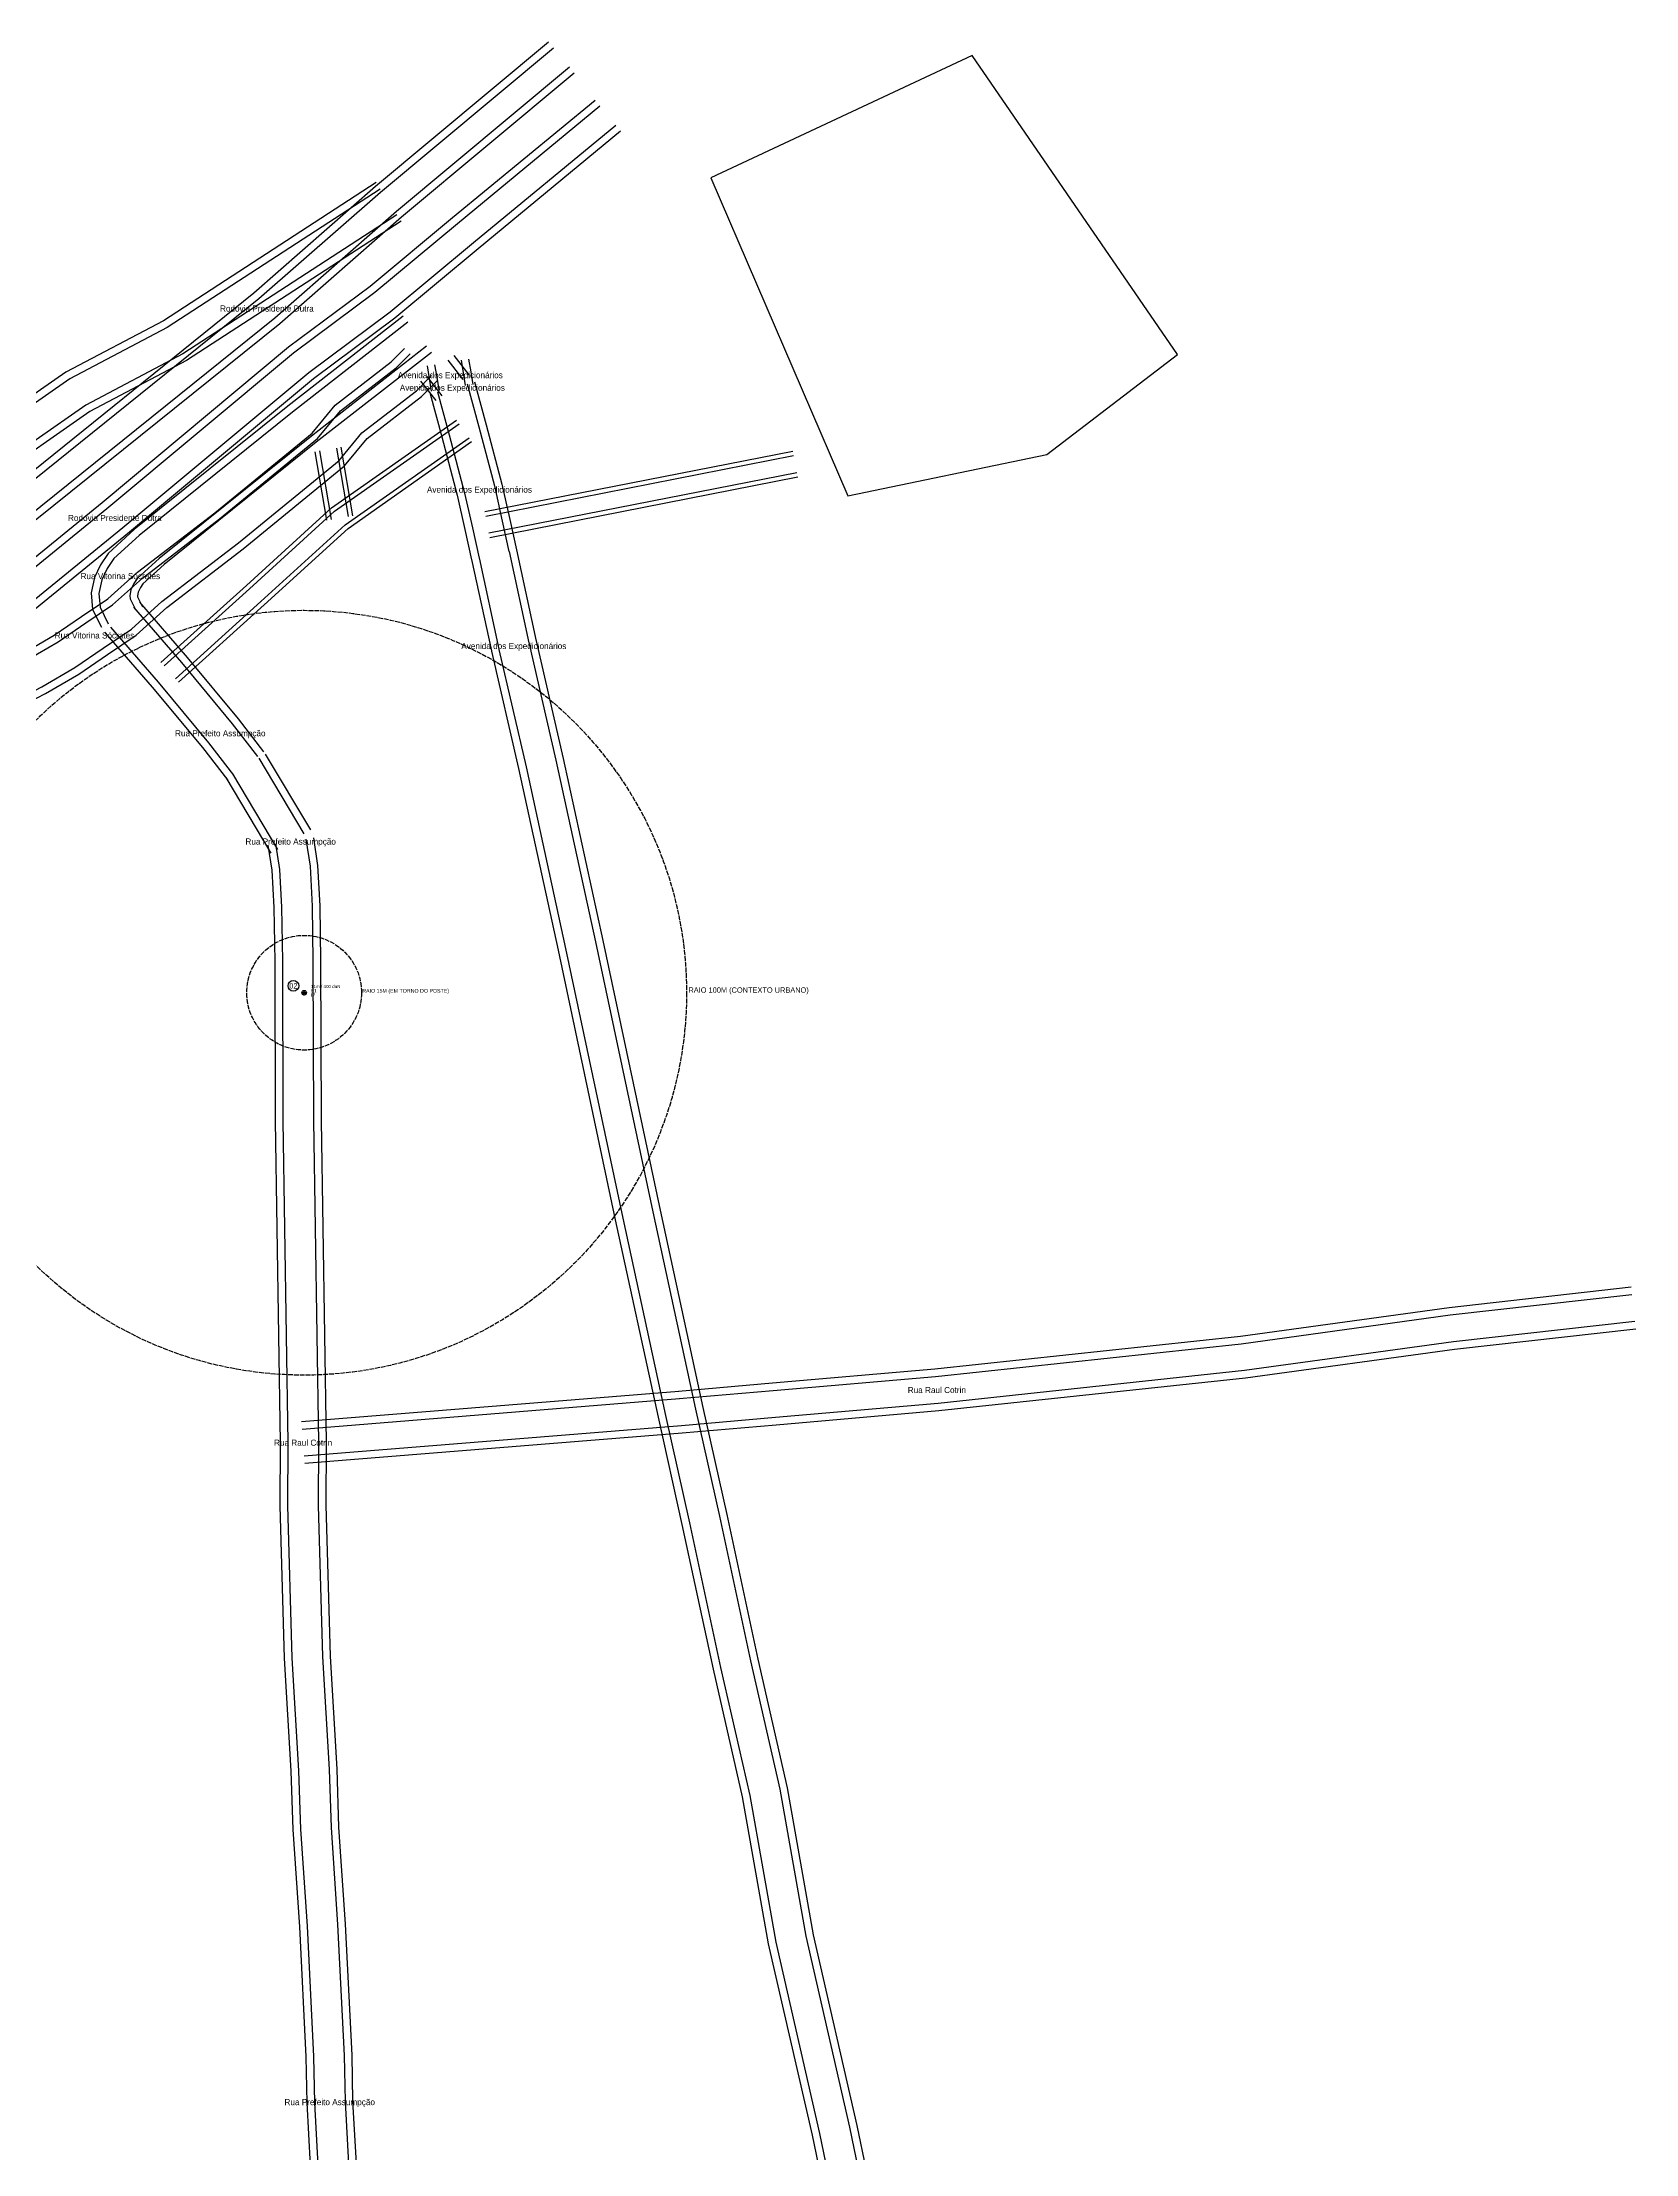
# Model space of a CAD drawing. Header units: metres. Extents: x 544523 to 545350, y 7511607 to 7512829.
# Drawn here: x 544934 to 545350, y 7512215 to 7512768 of the extents above; entities that cross this region are included whole.
import ezdxf
from ezdxf.enums import TextEntityAlignment as Align

# ---------------------------------------------------------------- set-up
doc = ezdxf.new("R2010")
doc.units = ezdxf.units.M
doc.linetypes.add('DASHED', pattern=[1.524, 1.27, -0.254])
for name, color, linetype in [('OBSTRUCOES_EDIF', 1, 'Continuous'), ('POSTES', 3, 'Continuous'), ('POSTES_DESCRICAO', 2, 'Continuous'), ('POSTES_NUMERO', 4, 'Continuous'), ('RAIO_INSPECAO_100M', 5, 'DASHED'), ('RAIO_INSPECAO_15M', 6, 'DASHED'), ('VIAS_BORDO', 8, 'Continuous'), ('VIAS_CALCADA', 9, 'Continuous')]:
    doc.layers.add(name, color=color, linetype=linetype)

msp = doc.modelspace()

# ---------------------------------------------------------------- linework, layer by layer
at = {"layer": 'OBSTRUCOES_EDIF'}
msp.add_lwpolyline([(545230.42, 7512685.93), (545176.66, 7512764.07), (545108.38, 7512732.05), (545144.22, 7512648.89), (545196.25, 7512659.75), (545230.42, 7512685.93)], close=True, dxfattribs=at)
at = {"layer": 'POSTES'}
for p, q in [((545001.3, 7512519), (545002.7, 7512519)), ((545002, 7512518.3), (545002, 7512519.7))]:
    msp.add_line(p, q, dxfattribs=at)
for radius in [0.6, 0.25]:
    msp.add_circle((545002, 7512519), radius, dxfattribs=at)
at = {"layer": 'POSTES_NUMERO'}
msp.add_circle((544999.2, 7512520.8), 1.4, dxfattribs=at)
at = {"layer": 'RAIO_INSPECAO_100M'}
msp.add_circle((545002, 7512519), 100, dxfattribs=at)
at = {"layer": 'RAIO_INSPECAO_15M'}
msp.add_circle((545002, 7512519), 15, dxfattribs=at)
at = {"layer": 'VIAS_BORDO'}
for points in [[(545067.2, 7512766.01), (545021.97, 7512728.26), (544990.17, 7512700.4), (544921.91, 7512645.49)], [(545071.36, 7512761.01), (545026.19, 7512723.32), (544994.35, 7512695.42), (544925.99, 7512640.43)], [(544831.7, 7512557.23), (544855.12, 7512569.4), (544877.09, 7512585.05), (544908.68, 7512611.63), (544950.44, 7512645.66), (544999.18, 7512686.3), (545020.47, 7512702.15), (545042.12, 7512720.15), (545079.36, 7512750.89)], [(544834.7, 7512551.47), (544858.52, 7512563.84), (544881.07, 7512579.91), (544912.82, 7512606.63), (544954.58, 7512640.64), (545003.2, 7512681.2), (545024.49, 7512697.05), (545046.26, 7512715.15), (545083.5, 7512745.87)], [(545021.9, 7512729.14), (544966.21, 7512692.92), (544940.73, 7512679.52), (544914.28, 7512661.1), (544899.66, 7512651.07), (544874.97, 7512629.69), (544852.93, 7512611.22), (544841.15, 7512598.45)], [(545026.26, 7512722.44), (544970.27, 7512686.02), (544944.89, 7512672.68), (544918.82, 7512654.52), (544904.56, 7512644.73), (544880.15, 7512623.61), (544858.47, 7512605.42), (544847.03, 7512593.03)], [(545029.12, 7512694.33), (544998.98, 7512670.83), (544958.85, 7512638.59), (544952.28, 7512632.56), (544950.46, 7512629.93), (544949.08, 7512626.94), (544948.31, 7512623.41), (544948.63, 7512619.79), (544950.79, 7512615.44)], [(545034.04, 7512688.03), (545003.94, 7512664.55), (544964.07, 7512632.51), (544958.34, 7512627.28), (544957.44, 7512625.97), (544956.72, 7512624.38), (544956.39, 7512622.89), (544956.47, 7512621.99), (544957.95, 7512619)], [(544875.62, 7512565.28), (544879.01, 7512568.67), (544890.73, 7512578.19), (544907.01, 7512591.03), (544915.1, 7512597.16), (544922.1, 7512602.12), (544929.57, 7512606.02), (544937.72, 7512610.77), (544944.94, 7512615.74), (544951.91, 7512620.39), (544959.71, 7512627.42), (544979.85, 7512642.93), (545005.47, 7512663.9), (545011.52, 7512671.16), (545026.09, 7512682.44), (545029.71, 7512686.04)], [(545037.31, 7512676.62), (545036.77, 7512679.92), (545036.22, 7512683.21)], [(545039.59, 7512684.42), (545043.53, 7512679.34)], [(545044.21, 7512677.76), (545043.67, 7512681.06), (545043.12, 7512684.37)], [(544881.26, 7512559.62), (544884.37, 7512562.71), (544895.73, 7512571.95), (544911.91, 7512584.71), (544919.82, 7512590.7), (544926.28, 7512595.28), (544933.43, 7512599.02), (544942, 7512604.01), (544949.42, 7512609.12), (544956.83, 7512614.05), (544964.83, 7512621.28), (544984.83, 7512636.67), (545011.13, 7512658.2), (545017.1, 7512665.36), (545031.39, 7512676.42), (545035.35, 7512680.38)], [(545034.05, 7512680.12), (545037.99, 7512675.04)], [(545036.9, 7512676.14), (545039.97, 7512664.9), (545043.96, 7512649.61), (545046.01, 7512640.55), (545047.77, 7512632.66)], [(545044.62, 7512678.24), (545047.69, 7512666.96), (545051.74, 7512651.51), (545053.81, 7512642.31), (545055.57, 7512634.4)], [(544965.36, 7512604.46), (544987.7, 7512624.63), (545009.94, 7512644.89), (545042.54, 7512667.77)], [(544968.38, 7512601.12), (544990.72, 7512621.29), (545012.76, 7512641.37), (545045.12, 7512664.09)], [(545009.13, 7512642.75), (545006.08, 7512660.67)], [(545013.57, 7512643.51), (545010.52, 7512661.43)], [(545049.48, 7512643.64), (545130.01, 7512659.46)], [(545050.34, 7512639.22), (545130.87, 7512655.04)], [(545047.76, 7512632.68), (545052.93, 7512608.81)], [(545055.58, 7512634.38), (545060.75, 7512610.51)], [(544957.39, 7512619.84), (544969.92, 7512605.38), (544983.2, 7512589.34), (544989.84, 7512580.77)], [(544951.35, 7512614.6), (544963.82, 7512600.2), (544976.96, 7512584.34), (544983.52, 7512575.87)], [(545060.74, 7512610.56), (545067.83, 7512579.78), (545078.18, 7512532.27), (545093.15, 7512461.72), (545104.31, 7512410.14), (545110.58, 7512382.13), (545118.73, 7512344.27), (545126.37, 7512310.7), (545133.16, 7512272.29), (545144.6, 7512222.38), (545156.3, 7512165.77)], [(545052.94, 7512608.76), (545060.03, 7512578.04), (545070.36, 7512530.59), (545085.33, 7512460.04), (545096.49, 7512408.42), (545102.76, 7512380.41), (545110.91, 7512342.53), (545118.53, 7512309.12), (545125.32, 7512270.69), (545136.78, 7512220.68), (545148.46, 7512164.19)], [(544990.12, 7512580.37), (545001.92, 7512560.59)], [(544983.24, 7512576.27), (544995.04, 7512556.49)], [(544994.53, 7512557.92), (544995.58, 7512551.26), (544996.08, 7512541.38), (544996.32, 7512527.21), (544996.47, 7512485.52), (544997.74, 7512401.32), (544997.69, 7512384.83), (544998.82, 7512345.07), (545000.53, 7512315.56), (545001.04, 7512300.32), (545002.76, 7512274.9), (545004.44, 7512240.84), (545004.69, 7512228.76), (545005.61, 7512212.42), (545006.1, 7512191.77), (545006.98, 7512160.22), (545007.7, 7512125.26), (545008.19, 7512105.17), (545009.63, 7512076.16), (545011.59, 7512041.8), (545011.9, 7512021.18), (545017.57, 7512015.26), (545021.93, 7512010.48), (545030.18, 7512002.24)], [(545002.43, 7512559.16), (545003.54, 7512552.08), (545004.08, 7512541.66), (545004.32, 7512527.29), (545004.47, 7512485.6), (545005.74, 7512401.36), (545005.69, 7512384.93), (545006.82, 7512345.41), (545008.53, 7512315.92), (545009.04, 7512300.72), (545010.74, 7512275.36), (545012.44, 7512241.12), (545012.69, 7512229.06), (545013.61, 7512212.74), (545014.1, 7512191.97), (545014.98, 7512160.42), (545015.7, 7512125.44), (545016.19, 7512105.47), (545017.61, 7512076.58), (545019.59, 7512042.08), (545019.86, 7512024.44), (545023.41, 7512020.72), (545027.71, 7512016.02), (545035.84, 7512007.9)], [(545349.22, 7512440.01), (545301.72, 7512434.65), (545247.08, 7512427.13), (545167.12, 7512418.59), (545124.66, 7512414.89), (545100.1, 7512412.77)], [(545350, 7512433.05), (545302.58, 7512427.71), (545247.92, 7512420.19), (545167.8, 7512411.63), (545125.26, 7512407.91), (545100.7, 7512405.79)], [(545100.12, 7512412.77), (545001.46, 7512404.83)], [(545100.68, 7512405.79), (545002.02, 7512397.85)]]:
    msp.add_lwpolyline(points, dxfattribs=at)
at = {"layer": 'VIAS_CALCADA'}
for points in [[(545065.92, 7512767.54), (545020.67, 7512729.78), (544988.88, 7512701.93), (544920.66, 7512647.05)], [(545072.64, 7512759.48), (545027.49, 7512721.8), (544995.64, 7512693.89), (544927.24, 7512638.87)], [(544830.78, 7512559.01), (544854.07, 7512571.11), (544875.86, 7512586.63), (544907.4, 7512613.17), (544949.17, 7512647.2), (544997.94, 7512687.87), (545019.23, 7512703.73), (545040.84, 7512721.69), (545078.09, 7512752.43)], [(544835.62, 7512549.69), (544859.57, 7512562.13), (544882.3, 7512578.33), (544914.1, 7512605.09), (544955.85, 7512639.1), (545004.44, 7512679.63), (545025.73, 7512695.47), (545047.54, 7512713.61), (545084.77, 7512744.33)], [(545020.81, 7512730.82), (544965.2, 7512694.65), (544939.69, 7512681.24), (544913.14, 7512662.75), (544898.44, 7512652.66), (544873.67, 7512631.22), (544851.55, 7512612.67), (544839.68, 7512599.81)], [(545027.35, 7512720.76), (544971.28, 7512684.29), (544945.93, 7512670.96), (544919.96, 7512652.87), (544905.78, 7512643.14), (544881.45, 7512622.08), (544859.85, 7512603.97), (544848.5, 7512591.67)], [(545027.89, 7512695.91), (544997.74, 7512672.39), (544957.55, 7512640.11), (544950.76, 7512633.89), (544948.71, 7512630.93), (544947.18, 7512627.57), (544946.29, 7512623.54), (544946.67, 7512619.24), (544948.99, 7512614.55)], [(544874.2, 7512566.7), (544877.67, 7512570.15), (544889.48, 7512579.75), (544905.79, 7512592.62), (544913.91, 7512598.77), (544921.05, 7512603.83), (544928.6, 7512607.77), (544936.64, 7512612.46), (544943.82, 7512617.4), (544950.68, 7512621.97), (544958.42, 7512628.96), (544978.61, 7512644.5), (545004.06, 7512665.33), (545010.12, 7512672.6), (545024.77, 7512683.94), (545028.29, 7512687.46)], [(545035.27, 7512686.45), (545005.18, 7512662.99), (544965.37, 7512630.99), (544959.86, 7512625.95), (544959.19, 7512624.97), (544958.62, 7512623.75), (544958.41, 7512622.76), (544958.43, 7512622.54), (544959.75, 7512619.89)], [(545035.33, 7512676.3), (545034.79, 7512679.59), (545034.24, 7512682.89)], [(545041.17, 7512685.64), (545045.11, 7512680.56)], [(545046.19, 7512678.08), (545045.65, 7512681.39), (545045.1, 7512684.69)], [(544882.68, 7512558.2), (544885.71, 7512561.23), (544896.98, 7512570.39), (544913.13, 7512583.12), (544921.01, 7512589.09), (544927.33, 7512593.57), (544934.4, 7512597.27), (544943.08, 7512602.32), (544950.54, 7512607.46), (544958.06, 7512612.47), (544966.12, 7512619.74), (544986.07, 7512635.1), (545012.54, 7512656.77), (545018.5, 7512663.92), (545032.71, 7512674.92), (545036.77, 7512678.96)], [(545032.47, 7512678.9), (545036.41, 7512673.82)], [(545046.55, 7512678.77), (545049.63, 7512667.48), (545053.68, 7512651.98), (545055.76, 7512642.74), (545057.53, 7512634.83)], [(545034.97, 7512675.61), (545038.03, 7512664.38), (545042.02, 7512649.14), (545044.06, 7512640.12), (545045.81, 7512632.23)], [(544964.56, 7512605.35), (544986.89, 7512625.52), (545009.19, 7512645.83), (545041.85, 7512668.75)], [(544969.18, 7512600.23), (544991.53, 7512620.4), (545013.51, 7512640.43), (545045.81, 7512663.11)], [(545007.95, 7512642.55), (545004.9, 7512660.47)], [(545014.75, 7512643.71), (545011.7, 7512661.63)], [(545049.24, 7512644.82), (545129.77, 7512660.64)], [(545050.58, 7512638.04), (545131.11, 7512653.86)], [(545045.81, 7512632.26), (545050.98, 7512608.39)], [(545057.53, 7512634.8), (545062.7, 7512610.93)], [(544958.91, 7512621.15), (544971.45, 7512606.67), (544984.76, 7512590.59), (544991.42, 7512581.99)], [(544949.83, 7512613.29), (544962.29, 7512598.91), (544975.4, 7512583.09), (544981.94, 7512574.65)], [(545062.69, 7512611.01), (545069.78, 7512580.22), (545080.14, 7512532.69), (545095.11, 7512462.14), (545106.26, 7512410.57), (545112.53, 7512382.56), (545120.68, 7512344.7), (545128.33, 7512311.1), (545135.12, 7512272.68), (545146.55, 7512222.81), (545158.26, 7512166.16)], [(545050.99, 7512608.31), (545058.08, 7512577.6), (545068.4, 7512530.17), (545083.37, 7512459.62), (545094.54, 7512407.99), (545100.81, 7512379.98), (545108.96, 7512342.1), (545116.57, 7512308.72), (545123.36, 7512270.3), (545134.83, 7512220.25), (545146.5, 7512163.8)], [(544991.83, 7512581.39), (545003.63, 7512561.61)], [(544981.53, 7512575.25), (544993.33, 7512555.47)], [(544992.55, 7512557.61), (544993.58, 7512551.05), (544994.08, 7512541.32), (544994.32, 7512527.19), (544994.47, 7512485.5), (544995.74, 7512401.3), (544995.69, 7512384.8), (544996.82, 7512344.98), (544998.54, 7512315.47), (544999.05, 7512300.22), (545000.76, 7512274.78), (545002.44, 7512240.77), (545002.69, 7512228.68), (545003.61, 7512212.34), (545004.1, 7512191.72), (545004.98, 7512160.17), (545005.7, 7512125.21), (545006.19, 7512105.1), (545007.63, 7512076.05), (545009.59, 7512041.72), (545009.92, 7512020.36), (545016.11, 7512013.89), (545020.48, 7512009.1), (545028.77, 7512000.82)], [(545004.41, 7512559.47), (545005.54, 7512552.29), (545006.08, 7512541.72), (545006.32, 7512527.31), (545006.47, 7512485.62), (545007.74, 7512401.38), (545007.69, 7512384.96), (545008.82, 7512345.5), (545010.52, 7512316.01), (545011.03, 7512300.82), (545012.74, 7512275.48), (545014.44, 7512241.19), (545014.69, 7512229.14), (545015.61, 7512212.82), (545016.1, 7512192.02), (545016.98, 7512160.47), (545017.7, 7512125.49), (545018.19, 7512105.54), (545019.61, 7512076.69), (545021.59, 7512042.16), (545021.84, 7512025.26), (545024.87, 7512022.09), (545029.16, 7512017.4), (545037.25, 7512009.32)], [(545348.99, 7512442), (545301.47, 7512436.64), (545246.83, 7512429.12), (545166.93, 7512420.58), (545124.48, 7512416.88), (545099.93, 7512414.76)], [(545350.23, 7512431.06), (545302.83, 7512425.72), (545248.17, 7512418.2), (545167.99, 7512409.64), (545125.44, 7512405.92), (545100.87, 7512403.8)], [(545099.96, 7512414.76), (545001.3, 7512406.82)], [(545100.84, 7512403.8), (545002.18, 7512395.86)]]:
    msp.add_lwpolyline(points, dxfattribs=at)

# ---------------------------------------------------------------- texts
at = {"layer": 'POSTES_DESCRICAO', "color": 2}
for s, p in [('11m / 400 daN', (545003.8, 7512520.2)), ('B1', (545003.8, 7512519.1)), ('IP', (545003.8, 7512518))]:
    msp.add_text(s, height=0.85, dxfattribs=at).set_placement(p)
at = {"layer": 'POSTES_NUMERO', "color": 4}
msp.add_text('02', height=1.4, dxfattribs=at).set_placement((544999.2, 7512520.8), align=Align.MIDDLE_CENTER)
at = {"layer": 'RAIO_INSPECAO_100M', "color": 5}
msp.add_text('RAIO 100M (CONTEXTO URBANO)', height=1.4, dxfattribs=at).set_placement((545102.5, 7512519))
at = {"layer": 'RAIO_INSPECAO_15M', "color": 6}
msp.add_text('RAIO 15M (EM TORNO DO POSTE)', height=1, dxfattribs=at).set_placement((545017.2, 7512519))
at = {"layer": 'VIAS_BORDO', "color": 8}
for s, p in [('Rodovia Presidente Dutra', (544992.26, 7512697.91)), ('Avenida dos Expedicionários', (545040.22, 7512680.49)), ('Avenida dos Expedicionários', (545040.76, 7512677.19)), ('Avenida dos Expedicionários', (545047.85, 7512650.56)), ('Rodovia Presidente Dutra', (544952.51, 7512643.15)), ('Rua Vitorina Sócrates', (544953.95, 7512627.95)), ('Rua Vitorina Sócrates', (544947.18, 7512612.43)), ('Avenida dos Expedicionários', (545056.84, 7512609.66)), ('Rua Prefeito Assumpção', (544980.08, 7512586.84)), ('Rua Prefeito Assumpção', (544998.48, 7512558.54)), ('Rua Raul Cotrin', (545167.46, 7512415.11)), ('Rua Raul Cotrin', (545001.74, 7512401.34)), ('Rua Prefeito Assumpção', (545008.69, 7512228.91))]:
    msp.add_text(s, height=1.6, dxfattribs=at).set_placement(p, align=Align.MIDDLE_CENTER)

doc.saveas('drawing.dxf')
